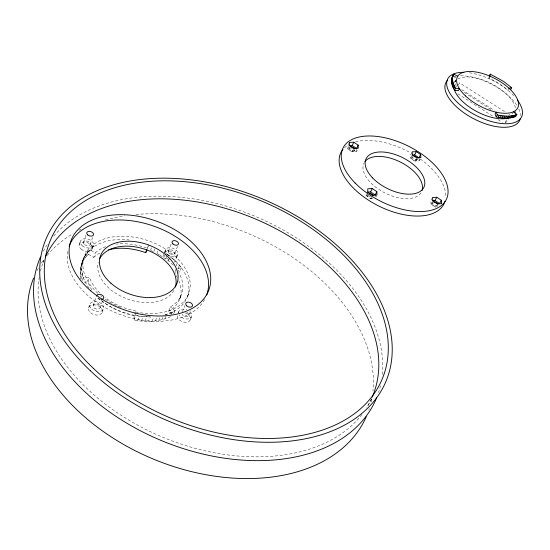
<?xml version="1.0" encoding="UTF-8"?>
<svg xmlns="http://www.w3.org/2000/svg" width="550" height="550" viewBox="0 0 550 550"><rect width="100%" height="100%" fill="white"/><g stroke="black" fill="none" stroke-linecap="round" stroke-linejoin="round"><path stroke-width="0.41" stroke-dasharray="2.75 2.06" d="M170.541 316.621C159.211 321.901 146.19 322.245 134.049 320.107L134.083 315.535L135.245 312.517M134.049 320.107L135.795 315.576L135.809 312.531M82.287 280.541L83.339 277.482C81.077 271.095 81.201 263.952 83.854 257.702M80.987 279.434C78.513 268.957 82.287 257.159 89.966 249.714L95.267 252.869A48.95 31.955 19.1 0 1 105.896 246.579M508.936 88.22L507.877 90.186A33.88 15.703 27.4 0 0 488.943 78.176L489.143 76.814M43.031 262.714L44.048 259.504M92.414 248.407L93.583 244.922L92.18 249.116L93.342 245.754M83.573 242.275L86.006 235.07M79.221 244.571L80.465 240.934M80.836 266.791L82.397 262.219M81.537 264.454L84.026 257.641M80.376 269.211L81.936 264.632M82.466 262.199L85.181 255.489M80.162 271.693L81.723 267.114M83.627 260.047L85.009 257.998L86.57 253.447M90.166 244.585L92.627 237.401M80.19 274.23L81.758 269.651M85.009 257.998L86.604 256.066L88.165 251.522M80.465 276.815L82.039 272.236M86.604 256.066L88.412 254.258L89.966 249.714M81.249 278.671L82.562 274.849M88.412 254.258L93.692 257.4L95.267 252.869M91.877 289.919A48.819 32.01 19.1 0 1 87.945 282.019L89.54 277.441L83.339 277.482M88.591 307.801L89.918 304.088M93.177 305.491L96.113 297.268M100.093 307.869L102.431 301.407M102.183 312.469L103.427 309.066M179.884 298.519L181.204 294.972L179.465 299.289L180.909 295.996M147.139 249.061L148.246 246.111M150.453 250.367L151.566 247.424M154.818 248.868L153.697 251.811L154.963 252.436M157.142 252.643L157.706 251.171M164.594 251.969L165.406 249.858M173.374 265.121L168.41 260.81L159.919 255.069L160.772 252.869M137.734 320.684L139.487 316.161L150.363 316.834L148.589 321.337M162.876 256.877L164.299 253.206M168.417 251.157L171.132 244.193M141.398 321.083L143.158 316.573M165.708 258.796L166.856 255.86M148.803 244.64L147.373 248.277A48.95 31.955 19.1 0 0 116.476 244.138M168.41 260.81L169.558 257.881M145.021 321.303L146.795 316.793M174.756 253.406L177.499 246.448M174.529 262.185L175.113 260.721L164.588 252.471A55.337 36.135 19.1 0 1 164.752 314.93M176.536 257.785L177.822 254.533M152.075 321.193L153.863 316.697M176.192 265.925L177.354 262.996L175.113 260.721M155.471 320.863L157.266 316.374M175.044 271.728L176.213 268.792L181.314 267.733L177.354 262.996M177.966 268.998L179.424 265.334M158.764 320.354L160.559 315.872M181.314 267.733L179.548 272.126L178.138 270.325M161.927 319.674L163.728 315.191M164.952 318.821L166.76 314.346L165.241 314.772M171.786 314.167L168.561 311.362L170.363 306.907A48.95 31.955 19.1 0 0 178.661 272.504M171.449 314.394L172.356 312.159L174.893 310.832L170.363 306.907M173.683 313.803L174.893 310.832M178.145 313.039L178.729 311.609M187.591 296.354L188.932 293.102M182.346 311.809L184.924 305.553M188.526 315.274L190.486 310.592M190.355 319.729L191.737 316.436M349.092 143.062L347.834 145.75L347.861 148.864L352.282 151.8L356.647 151.608L357.919 148.926M347.861 148.864L349.436 145.502M349.174 148.692L349.718 147.531M352.282 151.8L353.863 148.438M354.159 151.092L354.709 149.937M372.274 198.619L370.776 198.722L366.163 195.628L367.503 192.899M367.469 195.305L368.046 194.129M370.776 198.722L371.449 197.361M375.953 197.044L376.626 195.69M411.833 152.494L410.513 155.107L410.74 158.173L415.112 161.054L419.231 160.847L420.234 158.888M410.74 158.173L412.397 154.907M411.84 157.981L412.404 156.853M415.112 161.054L416.776 157.788M416.714 160.325L417.285 159.204M458.494 84.844L459.532 82.809L505.285 112.042M455.806 80.032L454.74 82.094L455.73 80.183M488.943 78.176L489.981 76.203M432.527 197.56L430.781 200.867L431.083 204.215L435.641 207.247L436.7 205.26M431.083 204.215L432.486 201.561M432.266 203.637L432.877 202.496M505.196 122.341L506.674 119.632M513.439 111.787L512.346 113.781A33.88 15.703 27.4 0 1 508.963 114.854M367.833 405.763L372.295 397.781M505.072 123.124L508.791 119.728M172.356 312.159L167.482 314.091M174.46 273.192L175.911 272.889M84.081 282.047L87.945 282.019M135.795 315.576L139.487 316.161M151.099 250.656L153.044 251.522M453.441 76.532L456.06 77.921M156.86 253.378L159.919 255.069M461.794 89.657L494.326 110.474M464.228 92.462L490.848 109.505M457.813 93.789L493.694 116.792M497.998 119.549L502.301 122.313M418.976 157.767L419.231 160.847M375.155 195.002L375.217 196.708M366.121 193.93L366.163 195.628M356.592 148.493L356.647 151.608M456.335 86.563A33.88 15.703 27.4 0 1 455.716 80.829M454.609 82.342A33.818 15.758 27.4 0 1 455.929 80.506M457.827 79.028A33.818 15.758 27.4 0 1 492.236 84.074A33.818 15.758 27.4 0 1 515.508 109.368M453.523 76.835A41.456 19.422 27.5 0 1 455.909 76.271M460.632 75.817A41.456 19.422 27.5 0 1 516.828 105.366M518.801 108.9A41.456 19.422 27.5 0 1 520.575 115.5M469.308 72.779A41.532 19.353 27.4 0 1 514.511 96.525M344.479 147.716A57.564 30.951 26.6 0 1 348.253 144.877M355.486 141.893A57.564 30.951 26.6 0 1 410.328 152.694M420.255 158.964A57.564 30.951 26.6 0 1 445.72 196.742M420.949 192.864A32.154 17.284 26.6 0 1 383.639 192.28A32.154 17.284 26.6 0 1 364.237 162.662M416.261 158.826A2.709 1.409 26.8 0 1 415.704 160.847A2.709 1.409 26.8 0 1 412.136 159.122A2.709 1.409 26.8 0 1 413.201 157.348M417.368 158.799A2.709 1.409 26.8 0 1 414.487 159.356A2.709 1.409 26.8 0 1 412.507 156.661M353.98 149.827A2.771 1.478 25.2 0 1 352.619 151.608A2.771 1.478 25.2 0 1 349.188 149.428A2.771 1.478 25.2 0 1 351.368 148.163M352.282 148.486A2.771 1.478 25.2 0 1 352.632 148.665M354.757 149.841A2.771 1.478 25.2 0 1 351.381 149.903A2.771 1.478 25.2 0 1 349.903 147.256M372.522 197.979A2.881 1.595 26.2 0 1 368.796 197.587A2.881 1.595 26.2 0 1 367.847 194.844M370.466 196.969A2.881 1.595 26.2 0 1 368.225 195.243M437.257 205.611A2.819 1.519 27.9 0 1 435.304 206.848A2.819 1.519 27.9 0 1 432.224 204.614A2.819 1.519 27.9 0 1 433.888 203.177M437.456 205.569A2.819 1.519 27.9 0 1 434.424 205.129A2.819 1.519 27.9 0 1 432.747 202.819M43.271 251.233A182.222 121.522 22.6 0 1 47.376 244.393M53.666 236.108A182.222 121.522 22.6 0 1 257.125 217.188A182.222 121.522 22.6 0 1 382.078 376.42M380.449 385.681A182.222 121.522 22.6 0 1 378.558 392.459M371.532 398.633A177.815 118.546 22.6 0 1 366.864 407.371M361.928 414.501A177.815 118.546 22.6 0 1 161.129 436.528A177.815 118.546 22.6 0 1 39.201 277.379M40.48 271.102A177.815 118.546 22.6 0 1 44.131 259.868M36.974 270.731A180.201 122.354 22.5 0 1 38.507 267.905M41.443 263.113A180.201 122.354 22.5 0 1 43.732 259.813M47.204 255.365A180.201 122.354 22.5 0 1 72.999 233.613M78.932 230.299A180.201 122.354 22.5 0 1 81.056 229.219M105.469 219.966A180.201 122.354 22.5 0 1 124.74 215.868M135.994 214.514A180.201 122.354 22.5 0 1 372.962 390.885M371.683 399.472A180.201 122.354 22.5 0 1 371.009 402.545M369.318 408.609A180.201 122.354 22.5 0 1 368.823 410.107M135.822 311.011A48.95 31.955 19.1 0 1 105.029 297.488M99.743 292.882A48.95 31.955 19.1 0 1 89.54 277.441M178.798 280.706A48.819 32.01 19.1 0 1 168.561 311.362M134.083 315.535A48.819 32.01 19.1 0 1 99.598 298.877M93.692 257.4A48.819 32.01 19.1 0 1 100.341 252.814M176.137 275.66A48.819 32.01 19.1 0 1 177.244 277.537M149.181 316.841A55.337 36.135 19.1 0 1 97.735 297.674M88.997 288.207A55.337 36.135 19.1 0 1 129.243 239.979M97.817 293.294A55.447 36.087 19.2 0 1 110.942 237.249A55.447 36.087 19.2 0 1 188.849 276.368A55.447 36.087 19.2 0 1 134.523 311.726M120.498 307.374A55.447 36.087 19.2 0 1 104.335 298.547M101.853 296.697A55.447 36.087 19.2 0 1 100.664 295.749M173.896 290.496A40.508 26.359 19.2 0 1 126.94 298.815A40.508 26.359 19.2 0 1 98.264 262.302M204.607 299.571A72.971 47.273 19.2 0 1 120.677 314.689A72.971 47.273 19.2 0 1 68.138 249.576M164.519 252.423A6.621 4.201 20.4 0 1 174.797 253.241A6.621 4.201 20.4 0 1 173.085 259.944M169.077 259.435A6.621 4.201 20.4 0 1 164.127 255.083M100.313 299.427A3.685 2.461 17.6 0 1 96.683 296.931M189.833 311.499A6.937 4.627 21.4 0 1 189.145 318.732A6.937 4.627 21.4 0 1 179.204 314.896M178.551 312.771A6.937 4.627 21.4 0 1 186.966 309.753M185.157 312.826A6.923 4.634 21.4 0 1 190.465 319.337A6.923 4.634 21.4 0 1 183.205 321.949A6.923 4.634 21.4 0 1 177.217 315.686M186.787 312.18A3.52 2.351 21.4 0 1 187.413 316.346A3.52 2.351 21.4 0 1 182.002 314.105M167.062 254.313A6.634 4.194 20.5 0 0 177.767 254.671A6.634 4.194 20.5 0 0 169.991 247.651A6.634 4.194 20.5 0 0 167.062 254.313M169.304 253.261A3.369 2.131 20.5 0 0 174.735 253.454A3.369 2.131 20.5 0 0 170.803 249.886A3.369 2.131 20.5 0 0 169.304 253.261M82.225 245.774A6.889 4.393 17.1 0 0 93.404 245.609A6.889 4.393 17.1 0 0 85.058 238.693A6.889 4.393 17.1 0 0 82.225 245.774M81.097 249.109A6.882 4.4 17.1 0 0 92.262 248.923A6.882 4.4 17.1 0 0 83.937 242.021A6.882 4.4 17.1 0 0 81.097 249.109M84.528 244.571A3.499 2.228 17.1 0 0 90.207 244.496A3.499 2.228 17.1 0 0 85.979 240.982A3.499 2.228 17.1 0 0 84.528 244.571M91.795 309.403A7.212 4.867 17.5 0 0 103.489 308.907A7.212 4.867 17.5 0 0 94.696 301.482A7.212 4.867 17.5 0 0 91.795 309.403M90.592 312.771A7.198 4.874 17.4 0 0 102.272 312.262A7.198 4.874 17.4 0 0 93.5 304.844A7.198 4.874 17.4 0 0 90.592 312.771M94.194 308.007A3.658 2.468 17.5 0 0 100.134 307.759A3.658 2.468 17.5 0 0 95.686 303.992A3.658 2.468 17.5 0 0 94.194 308.007"/><path stroke-width="0.82" d="M453.31 75.082C451.351 79.468 453.276 84.404 455.641 88.22L459.408 88.674L458.37 90.695L454.603 90.248C451.392 85.566 450.065 79.001 453.805 74.181L457.737 76.258M489.981 76.203L490.277 74.161L503.587 81.407L511.686 87.725L510.62 89.684M108.639 249.755A48.819 32.01 19.1 0 1 145.702 252.711L146.816 249.755M145.702 252.711L146.85 249.796M349.291 145.695L352.199 145.571L353.774 142.223L358.174 145.145L358.236 148.259L353.863 148.438L349.436 145.502L349.401 142.395L353.774 142.223M358.174 145.145L356.592 148.493L352.199 145.571M367.572 192.129L370.562 191.929L372.233 188.533L376.832 191.613L376.963 195.009L372.46 195.319L367.833 192.218L367.737 188.829L372.233 188.533M376.832 191.613L375.155 195.002L370.562 191.929M451.908 78.059L453.805 74.181M451.646 79.083L452.664 77.069M451.495 80.162L452.519 78.141M451.467 81.283L452.492 79.269M412.156 155.024L414.631 154.907L416.281 151.649L420.64 154.516L420.901 157.589L416.776 157.788L412.397 154.907L412.163 151.841L416.281 151.649M451.564 82.459L452.588 80.438M451.77 83.676L452.801 81.654M452.107 84.927L453.131 82.906M452.554 86.219L453.585 84.191M453.124 87.539L454.156 85.511M453.805 88.88L454.836 86.852M420.64 154.516L418.976 157.767L414.631 154.907M454.603 90.248L455.641 88.22M489.246 76.134L490.277 74.161M432.472 200.743L435.002 200.551L436.755 197.251L441.306 200.269L441.643 203.61L437.408 203.94L432.836 200.901L432.527 197.56L436.755 197.251M441.306 200.269L439.539 203.562L435.002 200.551M496.224 116.923L497.31 114.909L496.169 112.2L495.082 114.208L496.224 116.923C502.604 118.25 509.603 119.047 515.763 116.401L516.862 114.414L513.439 111.787M498.204 117.329L499.29 115.314C505.079 116.332 511.342 116.806 516.862 114.414M500.136 117.652L501.229 115.644M502.026 117.899L503.119 115.892M503.855 118.058L504.948 116.05M505.622 118.14L506.715 116.132M507.32 118.133L508.42 116.132M452.293 77.096L452.788 76.189M508.942 118.044L510.043 116.043M510.489 117.879L511.589 115.878M511.947 117.624L513.047 115.631M513.315 117.294L514.415 115.301M514.587 116.889L515.687 114.895M508.936 88.22L511.686 87.725M497.31 114.909L499.29 115.314M508.358 118.044A33.818 15.758 27.4 0 1 477.015 111.677A33.818 15.758 27.4 0 1 454.355 89.602M515.288 111.739A33.818 15.758 27.4 0 1 514.944 112.819M520.327 118.422A41.456 19.422 27.5 0 1 473.364 118.566A41.456 19.422 27.5 0 1 447.611 80.156M517.474 100.134A41.532 19.353 27.4 0 1 504.075 123.716A41.532 19.353 27.4 0 1 452.43 96.938A41.532 19.353 27.4 0 1 463.87 72.339M444.991 201.224A57.564 30.951 26.6 0 1 377.953 205.611A57.564 30.951 26.6 0 1 342.946 149.38M364.925 161.631A32.154 17.284 26.6 0 1 400.812 162.257A32.154 17.284 26.6 0 1 422.022 190.637M413.937 156.234A2.709 1.409 26.8 0 1 417.113 158.077M350.577 146.939A2.771 1.478 25.2 0 1 354.606 148.796M369.394 193.401A2.881 1.595 26.2 0 1 373.182 195.518M433.689 202.036A2.819 1.519 27.9 0 1 437.828 204.346M376.674 397.616A182.222 121.522 22.6 0 1 161.012 440.419A182.222 121.522 22.6 0 1 40.48 256.981M45.403 256.933A177.815 118.546 22.6 0 1 256.582 219.478A177.815 118.546 22.6 0 1 372.219 397.086M366.238 416.735A180.201 122.354 22.5 0 1 153.031 458.941A180.201 122.354 22.5 0 1 33.612 278.046M99.632 258.782A40.508 26.359 19.2 0 1 146.877 249.975A40.508 26.359 19.2 0 1 175.374 287.045M69.114 246.304A72.971 47.273 19.2 0 1 153.959 226.188A72.971 47.273 19.2 0 1 206.704 294.979M96.573 296.196A3.685 2.461 17.6 0 1 99.749 294.298A3.685 2.461 17.6 0 1 103.627 296.821A3.685 2.461 17.6 0 1 101.558 299.441M465.513 95.934A33.914 15.668 27.4 0 0 517.399 108.46A33.914 15.668 27.4 0 0 479.737 72.751A33.914 15.668 27.4 0 0 465.513 95.934M355.149 183.026A57.716 30.848 26.6 0 0 445.576 200.839A57.716 30.848 26.6 0 0 383.261 137.411A57.716 30.848 26.6 0 0 355.149 183.026M372.591 177.897A32.237 17.222 26.6 0 0 423.266 188.416A32.237 17.222 26.6 0 0 389.077 152.852A32.237 17.222 26.6 0 0 372.591 177.897M90.296 370.693A184.284 120.615 22.7 0 0 385.811 381.741A184.284 120.615 22.7 0 0 171.765 178.324A184.284 120.615 22.7 0 0 90.296 370.693M93.349 368.308A179.829 117.659 22.7 0 0 381.906 379.741A179.829 117.659 22.7 0 0 173.614 180.978A179.829 117.659 22.7 0 0 93.349 368.308M90.654 290.771A73.205 47.169 19.3 0 0 208.615 290.558A73.205 47.169 19.3 0 0 120.45 214.672A73.205 47.169 19.3 0 0 90.654 290.771M110.839 283.147A40.631 26.304 19.2 0 0 176.715 283.876A40.631 26.304 19.2 0 0 128.769 241.202A40.631 26.304 19.2 0 0 110.839 283.147M172.934 243.966A3.389 2.118 20.6 0 0 178.393 244.179A3.389 2.118 20.6 0 0 174.426 240.611A3.389 2.118 20.6 0 0 172.934 243.966M87.78 234.96A3.52 2.221 17.3 0 0 93.486 234.905A3.52 2.221 17.3 0 0 89.231 231.385A3.52 2.221 17.3 0 0 87.78 234.96M186.725 305.876A3.541 2.337 21.5 0 0 192.417 305.958A3.541 2.337 21.5 0 0 188.238 302.115A3.541 2.337 21.5 0 0 186.725 305.876"/></g></svg>
